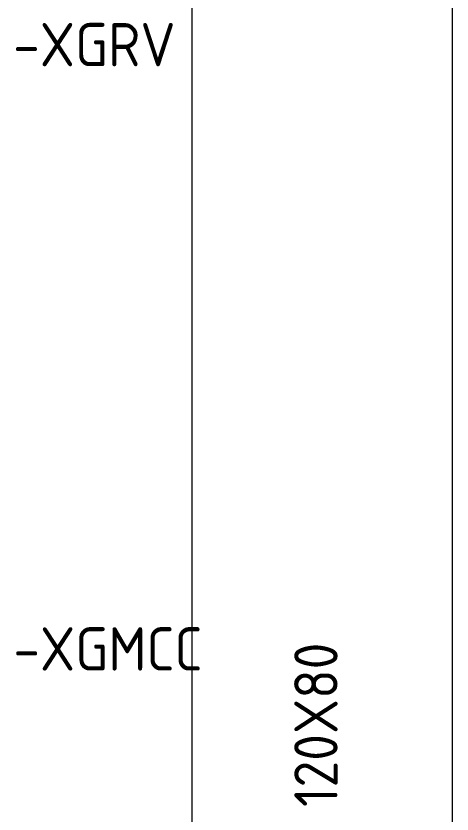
# Model space of a CAD drawing. Header units: millimetres. Extents: x 4962 to 7449, y 754 to 2938.
# Drawn here: x 5377.9 to 5579, y 1872.4 to 2240.7 of the extents above; entities that cross this region are included whole.
import ezdxf

# ---------------------------------------------------------------- set-up
doc = ezdxf.new("R2010")
doc.units = ezdxf.units.MM
doc.layers.add('000-PI_TEXT', color=7, linetype='Continuous')
doc.layers.add('002-PI-Kabelska kanalica', color=150, linetype='Continuous')
doc.styles.add('PI0', font='isocpeur.ttf', dxfattribs={"width": 0.9})

msp = doc.modelspace()

# ---------------------------------------------------------------- linework, layer by layer
at = {"layer": '002-PI-Kabelska kanalica', "color": 0, "linetype": 'ByBlock', "lineweight": 0}
for p, q in [((5459.02, 2607.59), (5459.02, 1176.59)), ((5579.02, 2607.59), (5579.02, 1176.59))]:
    msp.add_line(p, q, dxfattribs=at)

# ---------------------------------------------------------------- texts
at = {"color": 0, "style": 'PI0', "width": 0.9}
msp.add_text('120X80', height=20, rotation=90, dxfattribs=at).set_placement((5526.27, 1875.71))
at = {"layer": '000-PI_TEXT', "color": 0, "linetype": 'ByBlock', "lineweight": 0, "style": 'PI0', "width": 0.9}
for s, p in [('-XGRV', (5376.65, 2217.44)), ('-XGMCC', (5376.74, 1938.63))]:
    msp.add_text(s, height=20, dxfattribs=at).set_placement(p)

doc.saveas('drawing.dxf')
